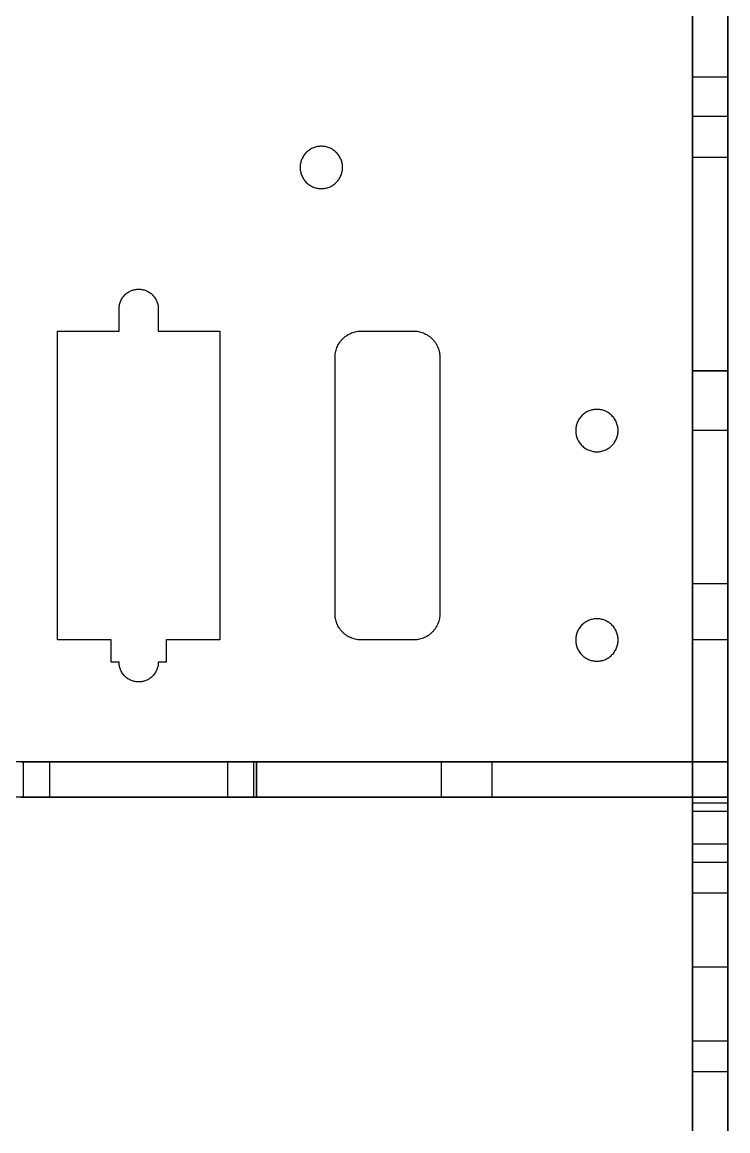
# Model space of a CAD drawing. Header units: millimetres. Extents: x -243 to 565, y -16 to 220.
# Drawn here: x -207.3 to -153.4, y 10 to 94.7 of the extents above; entities that cross this region are included whole.
import ezdxf

# ---------------------------------------------------------------- set-up
doc = ezdxf.new("R2010")
doc.units = ezdxf.units.MM
doc.header["$LTSCALE"] = 12.7
doc.header["$MEASUREMENT"] = 0
doc.layers.add('VISTAS', color=7, linetype='Continuous', true_color=0x000000)

msp = doc.modelspace()

# ---------------------------------------------------------------- linework, layer by layer
at = {"layer": 'VISTAS'}
for points in [[(-156.065, 162.499, -27.3), (-156.065, 92.499, -27.3), (-156.065, 22.499, -27.3)], [(-153.365, 162.499, -27.3), (-153.365, 92.499, -27.3), (-153.365, 22.499, -27.3)], [(-156.065, 84.356, 2.7), (-156.065, 92.499, 2.7), (-156.065, 100.642, 2.7)], [(-156.065, 84.356), (-156.065, 92.499), (-156.065, 100.642)], [(-156.065, 84.356, 2.7), (-156.065, 92.499, 2.7), (-156.065, 100.642, 2.7)], [(-153.365, 84.356, 2.7), (-153.365, 92.499, 2.7), (-153.365, 100.642, 2.7)], [(-153.365, 90.499, -9.75), (-154.715, 90.499, -9.75), (-156.065, 90.499, -9.75)], [(-153.365, 90.499, -14.85), (-154.715, 90.499, -14.85), (-156.065, 90.499, -14.85)], [(-156.065, 90.499, -9.75), (-156.065, 88.999, -9.75), (-156.065, 87.499, -9.75)], [(-156.065, 87.499, -14.85), (-156.065, 88.999, -14.85), (-156.065, 90.499, -14.85)], [(-153.365, 90.499, -9.75), (-153.365, 88.999, -9.75), (-153.365, 87.499, -9.75)], [(-153.365, 87.499, -14.85), (-153.365, 88.999, -14.85), (-153.365, 90.499, -14.85)], [(-153.365, 87.499, -9.75), (-154.715, 87.499, -9.75), (-156.065, 87.499, -9.75)], [(-153.365, 87.499, -14.85), (-154.715, 87.499, -14.85), (-156.065, 87.499, -14.85)], [(-153.365, 84.356), (-154.715, 84.356), (-156.065, 84.356)], [(-156.065, 68.071), (-156.065, 76.213), (-156.065, 84.356)], [(-153.365, 84.356, 2.7), (-154.715, 84.356, 2.7), (-156.065, 84.356, 2.7)], [(-156.065, 84.356), (-156.065, 84.356, 1.35), (-156.065, 84.356, 2.7)], [(-153.365, 84.356), (-154.715, 84.356), (-156.065, 84.356)], [(-156.065, 84.356), (-156.065, 84.356, 1.35), (-156.065, 84.356, 2.7)], [(-153.365, 84.356, 2.7), (-154.715, 84.356, 2.7), (-156.065, 84.356, 2.7)], [(-153.365, 68.071), (-153.365, 76.213), (-153.365, 84.356)], [(-153.365, 84.356), (-153.365, 84.356, 1.35), (-153.365, 84.356, 2.7)], [(-153.365, 68.071), (-153.365, 76.213), (-153.365, 84.356)], [(-153.365, 84.356), (-153.365, 84.356, 1.35), (-153.365, 84.356, 2.7)], [(-153.365, 68.071, 2.7), (-153.365, 76.213, 2.7), (-153.365, 84.356, 2.7)], [(-182.795, 83.599), (-182.795, 83.599, 1.35), (-182.795, 83.599, 2.7)], [(-199.865, 71.099), (-199.865, 71.949), (-199.865, 72.799)], [(-199.865, 72.799), (-199.865, 72.799, 1.35), (-199.865, 72.799, 2.7)], [(-199.865, 71.099, 2.7), (-199.865, 71.949, 2.7), (-199.865, 72.799, 2.7)], [(-196.865, 72.799), (-196.865, 72.799, 1.35), (-196.865, 72.799, 2.7)], [(-196.865, 72.799), (-196.865, 71.949), (-196.865, 71.099)], [(-196.865, 72.799, 2.7), (-196.865, 71.949, 2.7), (-196.865, 71.099, 2.7)], [(-204.565, 47.499), (-204.565, 59.299), (-204.565, 71.099)], [(-204.565, 71.099), (-204.565, 71.099, 1.35), (-204.565, 71.099, 2.7)], [(-204.565, 47.499, 2.7), (-204.565, 59.299, 2.7), (-204.565, 71.099, 2.7)], [(-204.565, 71.099), (-202.215, 71.099), (-199.865, 71.099)], [(-204.565, 71.099, 2.7), (-202.215, 71.099, 2.7), (-199.865, 71.099, 2.7)], [(-199.865, 71.099), (-199.865, 71.099, 1.35), (-199.865, 71.099, 2.7)], [(-196.865, 71.099), (-196.865, 71.099, 1.35), (-196.865, 71.099, 2.7)], [(-196.865, 71.099), (-194.515, 71.099), (-192.165, 71.099)], [(-196.865, 71.099, 2.7), (-194.515, 71.099, 2.7), (-192.165, 71.099, 2.7)], [(-192.165, 71.099), (-192.165, 71.099, 1.35), (-192.165, 71.099, 2.7)], [(-192.165, 71.099), (-192.165, 59.299), (-192.165, 47.499)], [(-192.165, 71.099, 2.7), (-192.165, 59.299, 2.7), (-192.165, 47.499, 2.7)], [(-181.365, 71.099), (-181.365, 71.099, 1.35), (-181.365, 71.099, 2.7)], [(-181.365, 71.099), (-179.365, 71.099), (-177.365, 71.099)], [(-181.365, 71.099, 2.7), (-179.365, 71.099, 2.7), (-177.365, 71.099, 2.7)], [(-177.365, 71.099), (-177.365, 71.099, 1.35), (-177.365, 71.099, 2.7)], [(-183.365, 69.099), (-183.365, 69.099, 1.35), (-183.365, 69.099, 2.7)], [(-183.365, 49.499), (-183.365, 59.299), (-183.365, 69.099)], [(-183.365, 49.499, 2.7), (-183.365, 59.299, 2.7), (-183.365, 69.099, 2.7)], [(-175.365, 69.099), (-175.365, 69.099, 1.35), (-175.365, 69.099, 2.7)], [(-175.365, 69.099), (-175.365, 59.299), (-175.365, 49.499)], [(-175.365, 69.099, 2.7), (-175.365, 59.299, 2.7), (-175.365, 49.499, 2.7)], [(-153.365, 68.071, 2.7), (-154.715, 68.071, 2.7), (-156.065, 68.071, 2.7)], [(-156.065, 51.785, 2.7), (-156.065, 59.928, 2.7), (-156.065, 68.071, 2.7)], [(-153.365, 68.071), (-154.715, 68.071), (-156.065, 68.071)], [(-156.065, 68.071, 2.7), (-156.065, 68.071, 1.35), (-156.065, 68.071)], [(-156.065, 51.785), (-156.065, 59.928), (-156.065, 68.071)], [(-156.065, 68.071), (-156.065, 68.071, 1.35), (-156.065, 68.071, 2.7)], [(-156.065, 51.785, 2.7), (-156.065, 59.928, 2.7), (-156.065, 68.071, 2.7)], [(-156.065, 68.071), (-154.715, 68.071), (-153.365, 68.071)], [(-156.065, 68.071, 2.7), (-154.715, 68.071, 2.7), (-153.365, 68.071, 2.7)], [(-153.365, 51.785, 2.7), (-153.365, 59.928, 2.7), (-153.365, 68.071, 2.7)], [(-153.365, 68.071, 2.7), (-153.365, 68.071, 1.35), (-153.365, 68.071)], [(-153.365, 68.071), (-153.365, 68.071, 1.35), (-153.365, 68.071, 2.7)], [(-161.745, 63.499), (-161.745, 63.499, 1.35), (-161.745, 63.499, 2.7)], [(-153.365, 63.499, -18.837), (-154.715, 63.499, -18.837), (-156.065, 63.499, -18.837)], [(-153.365, 63.499, -2.837), (-154.715, 63.499, -2.837), (-156.065, 63.499, -2.837)], [(-153.365, 51.785), (-154.715, 51.785), (-156.065, 51.785)], [(-156.065, 35.032), (-156.065, 43.409), (-156.065, 51.785)], [(-153.365, 51.785, 2.7), (-154.715, 51.785, 2.7), (-156.065, 51.785, 2.7)], [(-156.065, 51.785), (-156.065, 51.785, 1.35), (-156.065, 51.785, 2.7)], [(-153.365, 51.785), (-154.715, 51.785), (-156.065, 51.785)], [(-156.065, 51.785), (-156.065, 51.785, 1.35), (-156.065, 51.785, 2.7)], [(-153.365, 51.785, 2.7), (-154.715, 51.785, 2.7), (-156.065, 51.785, 2.7)], [(-153.365, 35.032), (-153.365, 43.409), (-153.365, 51.785)], [(-153.365, 51.785), (-153.365, 51.785, 1.35), (-153.365, 51.785, 2.7)], [(-153.365, 38.199), (-153.365, 44.992), (-153.365, 51.785)], [(-153.365, 51.785), (-153.365, 51.785, 1.35), (-153.365, 51.785, 2.7)], [(-153.365, 38.199, 2.7), (-153.365, 44.992, 2.7), (-153.365, 51.785, 2.7)], [(-183.365, 49.499), (-183.365, 49.499, 1.35), (-183.365, 49.499, 2.7)], [(-175.365, 49.499), (-175.365, 49.499, 1.35), (-175.365, 49.499, 2.7)], [(-200.465, 47.499), (-202.515, 47.499), (-204.565, 47.499)], [(-204.565, 47.499), (-204.565, 47.499, 1.35), (-204.565, 47.499, 2.7)], [(-200.465, 47.499, 2.7), (-202.515, 47.499, 2.7), (-204.565, 47.499, 2.7)], [(-200.465, 45.799), (-200.465, 46.649), (-200.465, 47.499)], [(-200.465, 47.499), (-200.465, 47.499, 1.35), (-200.465, 47.499, 2.7)], [(-200.465, 45.799, 2.7), (-200.465, 46.649, 2.7), (-200.465, 47.499, 2.7)], [(-192.165, 47.499), (-194.215, 47.499), (-196.265, 47.499)], [(-196.265, 47.499), (-196.265, 47.499, 1.35), (-196.265, 47.499, 2.7)], [(-192.165, 47.499, 2.7), (-194.215, 47.499, 2.7), (-196.265, 47.499, 2.7)], [(-196.265, 47.499), (-196.265, 46.649), (-196.265, 45.799)], [(-196.265, 47.499, 2.7), (-196.265, 46.649, 2.7), (-196.265, 45.799, 2.7)], [(-192.165, 47.499), (-192.165, 47.499, 1.35), (-192.165, 47.499, 2.7)], [(-177.365, 47.499), (-179.365, 47.499), (-181.365, 47.499)], [(-181.365, 47.499), (-181.365, 47.499, 1.35), (-181.365, 47.499, 2.7)], [(-177.365, 47.499, 2.7), (-179.365, 47.499, 2.7), (-181.365, 47.499, 2.7)], [(-177.365, 47.499), (-177.365, 47.499, 1.35), (-177.365, 47.499, 2.7)], [(-161.745, 47.499), (-161.745, 47.499, 1.35), (-161.745, 47.499, 2.7)], [(-153.365, 47.499, -18.837), (-154.715, 47.499, -18.837), (-156.065, 47.499, -18.837)], [(-153.365, 47.499, -2.837), (-154.715, 47.499, -2.837), (-156.065, 47.499, -2.837)], [(-199.865, 45.799), (-200.165, 45.799), (-200.465, 45.799)], [(-200.465, 45.799), (-200.465, 45.799, 1.35), (-200.465, 45.799, 2.7)], [(-199.865, 45.799, 2.7), (-200.165, 45.799, 2.7), (-200.465, 45.799, 2.7)], [(-199.865, 45.799), (-199.865, 45.799, 1.35), (-199.865, 45.799, 2.7)], [(-196.265, 45.799), (-196.565, 45.799), (-196.865, 45.799)], [(-196.865, 45.799), (-196.865, 45.799, 1.35), (-196.865, 45.799, 2.7)], [(-196.265, 45.799, 2.7), (-196.565, 45.799, 2.7), (-196.865, 45.799, 2.7)], [(-196.265, 45.799), (-196.265, 45.799, 1.35), (-196.265, 45.799, 2.7)], [(-156.065, 38.199, -27.3), (-198.365, 38.199, -27.3), (-240.665, 38.199, -27.3)], [(-207.365, 38.199, 2.7), (-198.365, 38.199, 2.7), (-189.365, 38.199, 2.7)], [(-207.365, 38.199), (-198.365, 38.199), (-189.365, 38.199)], [(-207.365, 38.199, 2.7), (-198.365, 38.199, 2.7), (-189.365, 38.199, 2.7)], [(-207.165, 35.499, -5.8), (-207.165, 36.849, -5.8), (-207.165, 38.199, -5.8)], [(-207.165, 35.499, -19.8), (-207.165, 36.849, -19.8), (-207.165, 38.199, -19.8)], [(-207.165, 38.199, -5.8), (-207.165, 38.199, -12.8), (-207.165, 38.199, -19.8)], [(-205.165, 35.499, -3.8), (-205.165, 36.849, -3.8), (-205.165, 38.199, -3.8)], [(-205.165, 35.499, -21.8), (-205.165, 36.849, -21.8), (-205.165, 38.199, -21.8)], [(-205.165, 38.199, -21.8), (-198.365, 38.199, -21.8), (-191.565, 38.199, -21.8)], [(-191.565, 38.199, -3.8), (-198.365, 38.199, -3.8), (-205.165, 38.199, -3.8)], [(-191.565, 35.499, -21.8), (-191.565, 36.849, -21.8), (-191.565, 38.199, -21.8)], [(-191.565, 35.499, -3.8), (-191.565, 36.849, -3.8), (-191.565, 38.199, -3.8)], [(-189.565, 35.499, -19.8), (-189.565, 36.849, -19.8), (-189.565, 38.199, -19.8)], [(-189.565, 35.499, -5.8), (-189.565, 36.849, -5.8), (-189.565, 38.199, -5.8)], [(-189.565, 38.199, -19.8), (-189.565, 38.199, -12.8), (-189.565, 38.199, -5.8)], [(-189.365, 35.499, 2.7), (-189.365, 36.849, 2.7), (-189.365, 38.199, 2.7)], [(-189.365, 35.499), (-189.365, 36.849), (-189.365, 38.199)], [(-189.365, 38.199, 2.7), (-189.365, 38.199, 1.35), (-189.365, 38.199)], [(-189.365, 38.199), (-180.365, 38.199), (-171.365, 38.199)], [(-189.365, 38.199), (-189.365, 38.199, 1.35), (-189.365, 38.199, 2.7)], [(-189.365, 38.199), (-189.365, 36.849), (-189.365, 35.499)], [(-189.365, 38.199, 2.7), (-189.365, 36.849, 2.7), (-189.365, 35.499, 2.7)], [(-175.245, 35.499, -5.3), (-175.245, 36.849, -5.3), (-175.245, 38.199, -5.3)], [(-171.365, 35.499), (-171.365, 36.849), (-171.365, 38.199)], [(-171.365, 35.499, 2.7), (-171.365, 36.849, 2.7), (-171.365, 38.199, 2.7)], [(-171.365, 38.199), (-171.365, 38.199, 1.35), (-171.365, 38.199, 2.7)], [(-171.365, 38.199, 2.7), (-163.715, 38.199, 2.7), (-156.065, 38.199, 2.7)], [(-171.365, 35.499), (-171.365, 36.849), (-171.365, 38.199)], [(-171.365, 38.199), (-171.365, 38.199, 1.35), (-171.365, 38.199, 2.7)], [(-171.365, 35.499, 2.7), (-171.365, 36.849, 2.7), (-171.365, 38.199, 2.7)], [(-171.365, 38.199), (-162.365, 38.199), (-153.365, 38.199)], [(-171.365, 38.199, 2.7), (-162.365, 38.199, 2.7), (-153.365, 38.199, 2.7)], [(-156.065, 35.499, 2.7), (-156.065, 36.849, 2.7), (-156.065, 38.199, 2.7)], [(-156.065, 35.499, -8.65), (-156.065, 36.849, -8.65), (-156.065, 38.199, -8.65)], [(-156.065, 38.199, 2.7), (-156.065, 38.199, -2.975), (-156.065, 38.199, -8.65)], [(-156.065, 38.199, -8.65), (-154.715, 38.199, -8.65), (-153.365, 38.199, -8.65)], [(-156.065, 35.499, -18.65), (-156.065, 36.849, -18.65), (-156.065, 38.199, -18.65)], [(-153.365, 38.199, -18.65), (-154.715, 38.199, -18.65), (-156.065, 38.199, -18.65)], [(-156.065, 35.499, -27.3), (-156.065, 36.849, -27.3), (-156.065, 38.199, -27.3)], [(-156.065, 38.199, -18.65), (-156.065, 38.199, -22.975), (-156.065, 38.199, -27.3)], [(-156.065, 38.199, -8.65), (-156.065, 36.849, -8.65), (-156.065, 35.499, -8.65)], [(-153.365, 38.199, -8.65), (-154.715, 38.199, -8.65), (-156.065, 38.199, -8.65)], [(-153.365, 38.199, -18.65), (-154.715, 38.199, -18.65), (-156.065, 38.199, -18.65)], [(-156.065, 35.499, -18.65), (-156.065, 36.849, -18.65), (-156.065, 38.199, -18.65)], [(-156.065, 38.199, -18.65), (-156.065, 38.199, -13.65), (-156.065, 38.199, -8.65)], [(-153.365, 35.499, -8.65), (-153.365, 36.849, -8.65), (-153.365, 38.199, -8.65)], [(-153.365, 35.499, -18.65), (-153.365, 36.849, -18.65), (-153.365, 38.199, -18.65)], [(-153.365, 38.199, -8.65), (-153.365, 38.199, -13.65), (-153.365, 38.199, -18.65)], [(-153.365, 38.199, -8.65), (-153.365, 36.849, -8.65), (-153.365, 35.499, -8.65)], [(-153.365, 35.499, -18.65), (-153.365, 36.849, -18.65), (-153.365, 38.199, -18.65)], [(-153.365, 38.199, -18.65), (-153.365, 38.199, -13.65), (-153.365, 38.199, -8.65)], [(-153.365, 38.199), (-153.365, 38.199, 1.35), (-153.365, 38.199, 2.7)], [(-156.065, 35.499, -27.3), (-198.365, 35.499, -27.3), (-240.665, 35.499, -27.3)], [(-207.365, 35.499, 2.7), (-198.365, 35.499, 2.7), (-189.365, 35.499, 2.7)], [(-207.165, 35.499, -5.8), (-207.165, 35.499, -12.8), (-207.165, 35.499, -19.8)], [(-205.165, 35.499, -21.8), (-198.365, 35.499, -21.8), (-191.565, 35.499, -21.8)], [(-191.565, 35.499, -3.8), (-198.365, 35.499, -3.8), (-205.165, 35.499, -3.8)], [(-189.565, 35.499, -19.8), (-189.565, 35.499, -12.8), (-189.565, 35.499, -5.8)], [(-189.365, 35.499, 2.7), (-189.365, 35.499, 1.35), (-189.365, 35.499)], [(-189.365, 35.499), (-180.365, 35.499), (-171.365, 35.499)], [(-189.365, 35.499), (-189.365, 35.499, 1.35), (-189.365, 35.499, 2.7)], [(-189.365, 35.499), (-180.365, 35.499), (-171.365, 35.499)], [(-189.365, 35.499, 2.7), (-180.365, 35.499, 2.7), (-171.365, 35.499, 2.7)], [(-171.365, 35.499), (-171.365, 35.499, 1.35), (-171.365, 35.499, 2.7)], [(-171.365, 35.499, 2.7), (-163.715, 35.499, 2.7), (-156.065, 35.499, 2.7)], [(-171.365, 35.499), (-171.365, 35.499, 1.35), (-171.365, 35.499, 2.7)], [(-156.065, 35.499, 2.7), (-156.065, 35.499, -2.975), (-156.065, 35.499, -8.65)], [(-156.065, 35.499, -8.65), (-154.715, 35.499, -8.65), (-153.365, 35.499, -8.65)], [(-153.365, 35.499, -18.65), (-154.715, 35.499, -18.65), (-156.065, 35.499, -18.65)], [(-156.065, 35.499, -18.65), (-156.065, 35.499, -22.975), (-156.065, 35.499, -27.3)], [(-153.365, 35.499, -8.65), (-154.715, 35.499, -8.65), (-156.065, 35.499, -8.65)], [(-153.365, 35.499, -18.65), (-154.715, 35.499, -18.65), (-156.065, 35.499, -18.65)], [(-156.065, 35.499, -8.65), (-156.065, 35.499, -13.65), (-156.065, 35.499, -18.65)], [(-153.365, 35.032), (-154.715, 35.032), (-156.065, 35.032)], [(-156.065, 34.39, -0.964), (-156.065, 34.711, -0.482), (-156.065, 35.032)], [(-153.365, 35.499, -8.65), (-153.365, 35.499, -13.65), (-153.365, 35.499, -18.65)], [(-153.365, 35.499, -8.65), (-153.365, 35.499, -13.65), (-153.365, 35.499, -18.65)], [(-153.365, 34.39, -0.964), (-153.365, 34.711, -0.482), (-153.365, 35.032)], [(-153.365, 34.39, -0.964), (-154.715, 34.39, -0.964), (-156.065, 34.39, -0.964)], [(-153.365, 31.894, -2.3), (-154.715, 31.894, -2.3), (-156.065, 31.894, -2.3)], [(-156.065, 22.499, -2.3), (-156.065, 27.196, -2.3), (-156.065, 31.894, -2.3)], [(-153.365, 22.499, -2.3), (-153.365, 27.196, -2.3), (-153.365, 31.894, -2.3)], [(-153.365, 30.499, -13.18), (-154.715, 30.499, -13.18), (-156.065, 30.499, -13.18)], [(-153.365, 28.156, -18.837), (-154.715, 28.156, -18.837), (-156.065, 28.156, -18.837)], [(-153.365, 28.156, -7.523), (-154.715, 28.156, -7.523), (-156.065, 28.156, -7.523)], [(-153.365, 22.499, -27.3), (-154.715, 22.499, -27.3), (-156.065, 22.499, -27.3)], [(-153.365, 22.499, -2.3), (-154.715, 22.499, -2.3), (-156.065, 22.499, -2.3)], [(-153.365, 22.499, -21.18), (-154.715, 22.499, -21.18), (-156.065, 22.499, -21.18)], [(-153.365, 22.499, -10.8), (-154.715, 22.499, -10.8), (-156.065, 22.499, -10.8)], [(-153.365, 22.499, -5.18), (-154.715, 22.499, -5.18), (-156.065, 22.499, -5.18)], [(-153.365, 16.842, -18.837), (-154.715, 16.842, -18.837), (-156.065, 16.842, -18.837)], [(-153.365, 16.842, -7.523), (-154.715, 16.842, -7.523), (-156.065, 16.842, -7.523)], [(-153.365, 14.499, -13.18), (-154.715, 14.499, -13.18), (-156.065, 14.499, -13.18)]]:
    msp.add_open_spline(points, degree=2, dxfattribs=at)
for points, weights, knots in [([(-156.065, 90.499, -14.85), (-156.065, 93.049, -14.85), (-156.065, 93.049, -12.3), (-156.065, 93.049, -9.75), (-156.065, 90.499, -9.75)], [1, 0.707106781187, 1, 0.707106781187, 1], [983.199556, 983.199556, 983.199556, 987.205086, 987.205086, 991.210617, 991.210617, 991.210617]), ([(-153.365, 90.499, -14.85), (-153.365, 93.049, -14.85), (-153.365, 93.049, -12.3), (-153.365, 93.049, -9.75), (-153.365, 90.499, -9.75)], [1, 0.707106781187, 1, 0.707106781187, 1], [983.199556, 983.199556, 983.199556, 987.205086, 987.205086, 991.210617, 991.210617, 991.210617]), ([(-156.065, 87.499, -9.75), (-156.065, 84.949, -9.75), (-156.065, 84.949, -12.3), (-156.065, 84.949, -14.85), (-156.065, 87.499, -14.85)], [1, 0.707106781187, 1, 0.707106781187, 1], [994.210617, 994.210617, 994.210617, 998.216148, 998.216148, 1002.221678, 1002.221678, 1002.221678]), ([(-153.365, 87.499, -9.75), (-153.365, 84.949, -9.75), (-153.365, 84.949, -12.3), (-153.365, 84.949, -14.85), (-153.365, 87.499, -14.85)], [1, 0.707106781187, 1, 0.707106781187, 1], [994.210617, 994.210617, 994.210617, 998.216148, 998.216148, 1002.221678, 1002.221678, 1002.221678]), ([(-182.795, 83.599), (-182.795, 81.979), (-184.415, 81.979), (-186.035, 81.979), (-186.035, 83.599), (-186.035, 85.219), (-184.415, 85.219), (-182.795, 85.219), (-182.795, 83.599)], [1, 0.707106781187, 1, 0.707106781187, 1, 0.707106781187, 1, 0.707106781187, 1], [333.87876, 333.87876, 333.87876, 336.42345, 336.42345, 338.96814, 338.96814, 341.51283, 341.51283, 344.05752, 344.05752, 344.05752]), ([(-182.795, 83.599, 2.7), (-182.795, 81.979, 2.7), (-184.415, 81.979, 2.7), (-186.035, 81.979, 2.7), (-186.035, 83.599, 2.7), (-186.035, 85.219, 2.7), (-184.415, 85.219, 2.7), (-182.795, 85.219, 2.7), (-182.795, 83.599, 2.7)], [1, 0.707106781187, 1, 0.707106781187, 1, 0.707106781187, 1, 0.707106781187, 1], [333.87876, 333.87876, 333.87876, 336.42345, 336.42345, 338.96814, 338.96814, 341.51283, 341.51283, 344.05752, 344.05752, 344.05752]), ([(-199.865, 72.799), (-199.865, 74.299), (-198.365, 74.299), (-196.865, 74.299), (-196.865, 72.799)], [1, 0.707106781187, 1, 0.707106781187, 1], [551.653973, 551.653973, 551.653973, 554.010167, 554.010167, 556.366362, 556.366362, 556.366362]), ([(-199.865, 72.799, 2.7), (-199.865, 74.299, 2.7), (-198.365, 74.299, 2.7), (-196.865, 74.299, 2.7), (-196.865, 72.799, 2.7)], [1, 0.707106781187, 1, 0.707106781187, 1], [551.653973, 551.653973, 551.653973, 554.010167, 554.010167, 556.366362, 556.366362, 556.366362]), ([(-161.745, 63.499), (-161.745, 61.879), (-163.365, 61.879), (-164.985, 61.879), (-164.985, 63.499), (-164.985, 65.119), (-163.365, 65.119), (-161.745, 65.119), (-161.745, 63.499)], [1, 0.707106781187, 1, 0.707106781187, 1, 0.707106781187, 1, 0.707106781187, 1], [384.772561, 384.772561, 384.772561, 387.317251, 387.317251, 389.861941, 389.861941, 392.406631, 392.406631, 394.951321, 394.951321, 394.951321]), ([(-161.745, 63.499, 2.7), (-161.745, 61.879, 2.7), (-163.365, 61.879, 2.7), (-164.985, 61.879, 2.7), (-164.985, 63.499, 2.7), (-164.985, 65.119, 2.7), (-163.365, 65.119, 2.7), (-161.745, 65.119, 2.7), (-161.745, 63.499, 2.7)], [1, 0.707106781187, 1, 0.707106781187, 1, 0.707106781187, 1, 0.707106781187, 1], [384.772561, 384.772561, 384.772561, 387.317251, 387.317251, 389.861941, 389.861941, 392.406631, 392.406631, 394.951321, 394.951321, 394.951321]), ([(-156.065, 63.499, -18.837), (-156.065, 61.879, -18.837), (-156.065, 61.879, -20.457), (-156.065, 61.879, -22.077), (-156.065, 63.499, -22.077), (-156.065, 65.119, -22.077), (-156.065, 65.119, -20.457), (-156.065, 65.119, -18.837), (-156.065, 63.499, -18.837)], [1, 0.707106781187, 1, 0.707106781187, 1, 0.707106781187, 1, 0.707106781187, 1], [758.857978, 758.857978, 758.857978, 761.402668, 761.402668, 763.947358, 763.947358, 766.492048, 766.492048, 769.036738, 769.036738, 769.036738]), ([(-156.065, 63.499, -2.837), (-156.065, 61.879, -2.837), (-156.065, 61.879, -4.457), (-156.065, 61.879, -6.077), (-156.065, 63.499, -6.077), (-156.065, 65.119, -6.077), (-156.065, 65.119, -4.457), (-156.065, 65.119, -2.837), (-156.065, 63.499, -2.837)], [1, 0.707106781187, 1, 0.707106781187, 1, 0.707106781187, 1, 0.707106781187, 1], [779.215498, 779.215498, 779.215498, 781.760188, 781.760188, 784.304878, 784.304878, 786.849568, 786.849568, 789.394258, 789.394258, 789.394258]), ([(-153.365, 63.499, -18.837), (-153.365, 61.879, -18.837), (-153.365, 61.879, -20.457), (-153.365, 61.879, -22.077), (-153.365, 63.499, -22.077), (-153.365, 65.119, -22.077), (-153.365, 65.119, -20.457), (-153.365, 65.119, -18.837), (-153.365, 63.499, -18.837)], [1, 0.707106781187, 1, 0.707106781187, 1, 0.707106781187, 1, 0.707106781187, 1], [758.857978, 758.857978, 758.857978, 761.402668, 761.402668, 763.947358, 763.947358, 766.492048, 766.492048, 769.036738, 769.036738, 769.036738]), ([(-153.365, 63.499, -2.837), (-153.365, 61.879, -2.837), (-153.365, 61.879, -4.457), (-153.365, 61.879, -6.077), (-153.365, 63.499, -6.077), (-153.365, 65.119, -6.077), (-153.365, 65.119, -4.457), (-153.365, 65.119, -2.837), (-153.365, 63.499, -2.837)], [1, 0.707106781187, 1, 0.707106781187, 1, 0.707106781187, 1, 0.707106781187, 1], [779.215498, 779.215498, 779.215498, 781.760188, 781.760188, 784.304878, 784.304878, 786.849568, 786.849568, 789.394258, 789.394258, 789.394258]), ([(-161.745, 47.499), (-161.745, 45.879), (-163.365, 45.879), (-164.985, 45.879), (-164.985, 47.499), (-164.985, 49.119), (-163.365, 49.119), (-161.745, 49.119), (-161.745, 47.499)], [1, 0.707106781187, 1, 0.707106781187, 1, 0.707106781187, 1, 0.707106781187, 1], [354.236281, 354.236281, 354.236281, 356.780971, 356.780971, 359.325661, 359.325661, 361.870351, 361.870351, 364.415041, 364.415041, 364.415041]), ([(-161.745, 47.499, 2.7), (-161.745, 45.879, 2.7), (-163.365, 45.879, 2.7), (-164.985, 45.879, 2.7), (-164.985, 47.499, 2.7), (-164.985, 49.119, 2.7), (-163.365, 49.119, 2.7), (-161.745, 49.119, 2.7), (-161.745, 47.499, 2.7)], [1, 0.707106781187, 1, 0.707106781187, 1, 0.707106781187, 1, 0.707106781187, 1], [354.236281, 354.236281, 354.236281, 356.780971, 356.780971, 359.325661, 359.325661, 361.870351, 361.870351, 364.415041, 364.415041, 364.415041]), ([(-156.065, 47.499, -18.837), (-156.065, 45.879, -18.837), (-156.065, 45.879, -20.457), (-156.065, 45.879, -22.077), (-156.065, 47.499, -22.077), (-156.065, 49.119, -22.077), (-156.065, 49.119, -20.457), (-156.065, 49.119, -18.837), (-156.065, 47.499, -18.837)], [1, 0.707106781187, 1, 0.707106781187, 1, 0.707106781187, 1, 0.707106781187, 1], [738.500457, 738.500457, 738.500457, 741.045147, 741.045147, 743.589837, 743.589837, 746.134527, 746.134527, 748.679217, 748.679217, 748.679217]), ([(-156.065, 47.499, -2.837), (-156.065, 45.879, -2.837), (-156.065, 45.879, -4.457), (-156.065, 45.879, -6.077), (-156.065, 47.499, -6.077), (-156.065, 49.119, -6.077), (-156.065, 49.119, -4.457), (-156.065, 49.119, -2.837), (-156.065, 47.499, -2.837)], [1, 0.707106781187, 1, 0.707106781187, 1, 0.707106781187, 1, 0.707106781187, 1], [922.220796, 922.220796, 922.220796, 924.765486, 924.765486, 927.310176, 927.310176, 929.854866, 929.854866, 932.399556, 932.399556, 932.399556]), ([(-153.365, 47.499, -18.837), (-153.365, 45.879, -18.837), (-153.365, 45.879, -20.457), (-153.365, 45.879, -22.077), (-153.365, 47.499, -22.077), (-153.365, 49.119, -22.077), (-153.365, 49.119, -20.457), (-153.365, 49.119, -18.837), (-153.365, 47.499, -18.837)], [1, 0.707106781187, 1, 0.707106781187, 1, 0.707106781187, 1, 0.707106781187, 1], [738.500457, 738.500457, 738.500457, 741.045147, 741.045147, 743.589837, 743.589837, 746.134527, 746.134527, 748.679217, 748.679217, 748.679217]), ([(-153.365, 47.499, -2.837), (-153.365, 45.879, -2.837), (-153.365, 45.879, -4.457), (-153.365, 45.879, -6.077), (-153.365, 47.499, -6.077), (-153.365, 49.119, -6.077), (-153.365, 49.119, -4.457), (-153.365, 49.119, -2.837), (-153.365, 47.499, -2.837)], [1, 0.707106781187, 1, 0.707106781187, 1, 0.707106781187, 1, 0.707106781187, 1], [922.220796, 922.220796, 922.220796, 924.765486, 924.765486, 927.310176, 927.310176, 929.854866, 929.854866, 932.399556, 932.399556, 932.399556]), ([(-196.865, 45.799), (-196.865, 44.299), (-198.365, 44.299), (-199.865, 44.299), (-199.865, 45.799)], [1, 0.707106781187, 1, 0.707106781187, 1], [592.766362, 592.766362, 592.766362, 595.122556, 595.122556, 597.478751, 597.478751, 597.478751]), ([(-196.865, 45.799, 2.7), (-196.865, 44.299, 2.7), (-198.365, 44.299, 2.7), (-199.865, 44.299, 2.7), (-199.865, 45.799, 2.7)], [1, 0.707106781187, 1, 0.707106781187, 1], [592.766362, 592.766362, 592.766362, 595.122556, 595.122556, 597.478751, 597.478751, 597.478751]), ([(-175.245, 38.199, -5.3), (-175.245, 38.199, -3.68), (-176.865, 38.199, -3.68), (-178.485, 38.199, -3.68), (-178.485, 38.199, -5.3), (-178.485, 38.199, -6.92), (-176.865, 38.199, -6.92), (-175.245, 38.199, -6.92), (-175.245, 38.199, -5.3)], [1, 0.707106781187, 1, 0.707106781187, 1, 0.707106781187, 1, 0.707106781187, 1], [10.17876, 10.17876, 10.17876, 12.72345, 12.72345, 15.26814, 15.26814, 17.81283, 17.81283, 20.35752, 20.35752, 20.35752]), ([(-175.245, 35.499, -5.3), (-175.245, 35.499, -3.68), (-176.865, 35.499, -3.68), (-178.485, 35.499, -3.68), (-178.485, 35.499, -5.3), (-178.485, 35.499, -6.92), (-176.865, 35.499, -6.92), (-175.245, 35.499, -6.92), (-175.245, 35.499, -5.3)], [1, 0.707106781187, 1, 0.707106781187, 1, 0.707106781187, 1, 0.707106781187, 1], [10.17876, 10.17876, 10.17876, 12.72345, 12.72345, 15.26814, 15.26814, 17.81283, 17.81283, 20.35752, 20.35752, 20.35752]), ([(-156.065, 30.499, -13.18), (-156.065, 28.879, -13.18), (-156.065, 28.879, -14.8), (-156.065, 28.879, -16.42), (-156.065, 30.499, -16.42), (-156.065, 32.119, -16.42), (-156.065, 32.119, -14.8), (-156.065, 32.119, -13.18), (-156.065, 30.499, -13.18)], [1, 0.707106781187, 1, 0.707106781187, 1, 0.707106781187, 1, 0.707106781187, 1], [607.558875, 607.558875, 607.558875, 610.103566, 610.103566, 612.648256, 612.648256, 615.192946, 615.192946, 617.737636, 617.737636, 617.737636]), ([(-153.365, 30.499, -13.18), (-153.365, 28.879, -13.18), (-153.365, 28.879, -14.8), (-153.365, 28.879, -16.42), (-153.365, 30.499, -16.42), (-153.365, 32.119, -16.42), (-153.365, 32.119, -14.8), (-153.365, 32.119, -13.18), (-153.365, 30.499, -13.18)], [1, 0.707106781187, 1, 0.707106781187, 1, 0.707106781187, 1, 0.707106781187, 1], [607.558875, 607.558875, 607.558875, 610.103566, 610.103566, 612.648256, 612.648256, 615.192946, 615.192946, 617.737636, 617.737636, 617.737636]), ([(-156.065, 28.156, -18.837), (-156.065, 26.536, -18.837), (-156.065, 26.536, -20.457), (-156.065, 26.536, -22.077), (-156.065, 28.156, -22.077), (-156.065, 29.776, -22.077), (-156.065, 29.776, -20.457), (-156.065, 29.776, -18.837), (-156.065, 28.156, -18.837)], [1, 0.707106781187, 1, 0.707106781187, 1, 0.707106781187, 1, 0.707106781187, 1], [693.010196, 693.010196, 693.010196, 695.554886, 695.554886, 698.099576, 698.099576, 700.644266, 700.644266, 703.188956, 703.188956, 703.188956]), ([(-156.065, 28.156, -7.523), (-156.065, 26.536, -7.523), (-156.065, 26.536, -9.143), (-156.065, 26.536, -10.763), (-156.065, 28.156, -10.763), (-156.065, 29.776, -10.763), (-156.065, 29.776, -9.143), (-156.065, 29.776, -7.523), (-156.065, 28.156, -7.523)], [1, 0.707106781187, 1, 0.707106781187, 1, 0.707106781187, 1, 0.707106781187, 1], [879.557967, 879.557967, 879.557967, 882.102657, 882.102657, 884.647347, 884.647347, 887.192038, 887.192038, 889.736728, 889.736728, 889.736728]), ([(-153.365, 28.156, -18.837), (-153.365, 26.536, -18.837), (-153.365, 26.536, -20.457), (-153.365, 26.536, -22.077), (-153.365, 28.156, -22.077), (-153.365, 29.776, -22.077), (-153.365, 29.776, -20.457), (-153.365, 29.776, -18.837), (-153.365, 28.156, -18.837)], [1, 0.707106781187, 1, 0.707106781187, 1, 0.707106781187, 1, 0.707106781187, 1], [693.010196, 693.010196, 693.010196, 695.554886, 695.554886, 698.099576, 698.099576, 700.644266, 700.644266, 703.188956, 703.188956, 703.188956]), ([(-153.365, 28.156, -7.523), (-153.365, 26.536, -7.523), (-153.365, 26.536, -9.143), (-153.365, 26.536, -10.763), (-153.365, 28.156, -10.763), (-153.365, 29.776, -10.763), (-153.365, 29.776, -9.143), (-153.365, 29.776, -7.523), (-153.365, 28.156, -7.523)], [1, 0.707106781187, 1, 0.707106781187, 1, 0.707106781187, 1, 0.707106781187, 1], [879.557967, 879.557967, 879.557967, 882.102657, 882.102657, 884.647347, 884.647347, 887.192038, 887.192038, 889.736728, 889.736728, 889.736728]), ([(-156.065, 22.499, -10.8), (-156.065, 18.499, -10.8), (-156.065, 18.499, -14.8), (-156.065, 18.499, -18.8), (-156.065, 22.499, -18.8), (-156.065, 26.499, -18.8), (-156.065, 26.499, -14.8), (-156.065, 26.499, -10.8), (-156.065, 22.499, -10.8)], [1, 0.707106781187, 1, 0.707106781187, 1, 0.707106781187, 1, 0.707106781187, 1], [713.367716, 713.367716, 713.367716, 719.650901, 719.650901, 725.934087, 725.934087, 732.217272, 732.217272, 738.500457, 738.500457, 738.500457]), ([(-153.365, 22.499, -10.8), (-153.365, 18.499, -10.8), (-153.365, 18.499, -14.8), (-153.365, 18.499, -18.8), (-153.365, 22.499, -18.8), (-153.365, 26.499, -18.8), (-153.365, 26.499, -14.8), (-153.365, 26.499, -10.8), (-153.365, 22.499, -10.8)], [1, 0.707106781187, 1, 0.707106781187, 1, 0.707106781187, 1, 0.707106781187, 1], [713.367716, 713.367716, 713.367716, 719.650901, 719.650901, 725.934087, 725.934087, 732.217272, 732.217272, 738.500457, 738.500457, 738.500457]), ([(-156.065, 22.499, -21.18), (-156.065, 20.879, -21.18), (-156.065, 20.879, -22.8), (-156.065, 20.879, -24.42), (-156.065, 22.499, -24.42), (-156.065, 24.119, -24.42), (-156.065, 24.119, -22.8), (-156.065, 24.119, -21.18), (-156.065, 22.499, -21.18)], [1, 0.707106781187, 1, 0.707106781187, 1, 0.707106781187, 1, 0.707106781187, 1], [682.831435, 682.831435, 682.831435, 685.376125, 685.376125, 687.920816, 687.920816, 690.465506, 690.465506, 693.010196, 693.010196, 693.010196]), ([(-156.065, 22.499, -5.18), (-156.065, 20.879, -5.18), (-156.065, 20.879, -6.8), (-156.065, 20.879, -8.42), (-156.065, 22.499, -8.42), (-156.065, 24.119, -8.42), (-156.065, 24.119, -6.8), (-156.065, 24.119, -5.18), (-156.065, 22.499, -5.18)], [1, 0.707106781187, 1, 0.707106781187, 1, 0.707106781187, 1, 0.707106781187, 1], [889.736728, 889.736728, 889.736728, 892.281418, 892.281418, 894.826108, 894.826108, 897.370798, 897.370798, 899.915488, 899.915488, 899.915488]), ([(-153.365, 22.499, -21.18), (-153.365, 20.879, -21.18), (-153.365, 20.879, -22.8), (-153.365, 20.879, -24.42), (-153.365, 22.499, -24.42), (-153.365, 24.119, -24.42), (-153.365, 24.119, -22.8), (-153.365, 24.119, -21.18), (-153.365, 22.499, -21.18)], [1, 0.707106781187, 1, 0.707106781187, 1, 0.707106781187, 1, 0.707106781187, 1], [682.831435, 682.831435, 682.831435, 685.376125, 685.376125, 687.920816, 687.920816, 690.465506, 690.465506, 693.010196, 693.010196, 693.010196]), ([(-153.365, 22.499, -5.18), (-153.365, 20.879, -5.18), (-153.365, 20.879, -6.8), (-153.365, 20.879, -8.42), (-153.365, 22.499, -8.42), (-153.365, 24.119, -8.42), (-153.365, 24.119, -6.8), (-153.365, 24.119, -5.18), (-153.365, 22.499, -5.18)], [1, 0.707106781187, 1, 0.707106781187, 1, 0.707106781187, 1, 0.707106781187, 1], [889.736728, 889.736728, 889.736728, 892.281418, 892.281418, 894.826108, 894.826108, 897.370798, 897.370798, 899.915488, 899.915488, 899.915488]), ([(-156.065, 22.499, -27.3), (-156.065, 9.999, -27.3), (-156.065, 9.999, -14.8), (-156.065, 9.999, -2.3), (-156.065, 22.499, -2.3)], [1, 0.707106781187, 1, 0.707106781187, 1], [555.946129, 555.946129, 555.946129, 575.581083, 575.581083, 595.216037, 595.216037, 595.216037]), ([(-153.365, 22.499, -27.3), (-153.365, 9.999, -27.3), (-153.365, 9.999, -14.8), (-153.365, 9.999, -2.3), (-153.365, 22.499, -2.3)], [1, 0.707106781187, 1, 0.707106781187, 1], [555.946129, 555.946129, 555.946129, 575.581083, 575.581083, 595.216037, 595.216037, 595.216037]), ([(-156.065, 16.842, -18.837), (-156.065, 15.222, -18.837), (-156.065, 15.222, -20.457), (-156.065, 15.222, -22.077), (-156.065, 16.842, -22.077), (-156.065, 18.462, -22.077), (-156.065, 18.462, -20.457), (-156.065, 18.462, -18.837), (-156.065, 16.842, -18.837)], [1, 0.707106781187, 1, 0.707106781187, 1, 0.707106781187, 1, 0.707106781187, 1], [627.916396, 627.916396, 627.916396, 630.461086, 630.461086, 633.005776, 633.005776, 635.550466, 635.550466, 638.095156, 638.095156, 638.095156]), ([(-156.065, 16.842, -7.523), (-156.065, 15.222, -7.523), (-156.065, 15.222, -9.143), (-156.065, 15.222, -10.763), (-156.065, 16.842, -10.763), (-156.065, 18.462, -10.763), (-156.065, 18.462, -9.143), (-156.065, 18.462, -7.523), (-156.065, 16.842, -7.523)], [1, 0.707106781187, 1, 0.707106781187, 1, 0.707106781187, 1, 0.707106781187, 1], [869.379207, 869.379207, 869.379207, 871.923897, 871.923897, 874.468587, 874.468587, 877.013277, 877.013277, 879.557967, 879.557967, 879.557967]), ([(-153.365, 16.842, -18.837), (-153.365, 15.222, -18.837), (-153.365, 15.222, -20.457), (-153.365, 15.222, -22.077), (-153.365, 16.842, -22.077), (-153.365, 18.462, -22.077), (-153.365, 18.462, -20.457), (-153.365, 18.462, -18.837), (-153.365, 16.842, -18.837)], [1, 0.707106781187, 1, 0.707106781187, 1, 0.707106781187, 1, 0.707106781187, 1], [627.916396, 627.916396, 627.916396, 630.461086, 630.461086, 633.005776, 633.005776, 635.550466, 635.550466, 638.095156, 638.095156, 638.095156]), ([(-153.365, 16.842, -7.523), (-153.365, 15.222, -7.523), (-153.365, 15.222, -9.143), (-153.365, 15.222, -10.763), (-153.365, 16.842, -10.763), (-153.365, 18.462, -10.763), (-153.365, 18.462, -9.143), (-153.365, 18.462, -7.523), (-153.365, 16.842, -7.523)], [1, 0.707106781187, 1, 0.707106781187, 1, 0.707106781187, 1, 0.707106781187, 1], [869.379207, 869.379207, 869.379207, 871.923897, 871.923897, 874.468587, 874.468587, 877.013277, 877.013277, 879.557967, 879.557967, 879.557967]), ([(-156.065, 14.499, -13.18), (-156.065, 12.879, -13.18), (-156.065, 12.879, -14.8), (-156.065, 12.879, -16.42), (-156.065, 14.499, -16.42), (-156.065, 16.119, -16.42), (-156.065, 16.119, -14.8), (-156.065, 16.119, -13.18), (-156.065, 14.499, -13.18)], [1, 0.707106781187, 1, 0.707106781187, 1, 0.707106781187, 1, 0.707106781187, 1], [663.227897, 663.227897, 663.227897, 665.772587, 665.772587, 668.317277, 668.317277, 670.861967, 670.861967, 673.406657, 673.406657, 673.406657]), ([(-153.365, 14.499, -13.18), (-153.365, 12.879, -13.18), (-153.365, 12.879, -14.8), (-153.365, 12.879, -16.42), (-153.365, 14.499, -16.42), (-153.365, 16.119, -16.42), (-153.365, 16.119, -14.8), (-153.365, 16.119, -13.18), (-153.365, 14.499, -13.18)], [1, 0.707106781187, 1, 0.707106781187, 1, 0.707106781187, 1, 0.707106781187, 1], [663.227897, 663.227897, 663.227897, 665.772587, 665.772587, 668.317277, 668.317277, 670.861967, 670.861967, 673.406657, 673.406657, 673.406657])]:
    msp.add_rational_spline(points, weights, degree=2, knots=knots, dxfattribs=at)
for points, weights in [([(-183.365, 69.099), (-183.365, 71.099), (-181.365, 71.099)], [1, 0.707106781187, 1]), ([(-183.365, 69.099, 2.7), (-183.365, 71.099, 2.7), (-181.365, 71.099, 2.7)], [1, 0.707106781187, 1]), ([(-177.365, 71.099), (-175.365, 71.099), (-175.365, 69.099)], [1, 0.707106781187, 1]), ([(-177.365, 71.099, 2.7), (-175.365, 71.099, 2.7), (-175.365, 69.099, 2.7)], [1, 0.707106781187, 1]), ([(-181.365, 47.499), (-183.365, 47.499), (-183.365, 49.499)], [1, 0.707106781187, 1]), ([(-181.365, 47.499, 2.7), (-183.365, 47.499, 2.7), (-183.365, 49.499, 2.7)], [1, 0.707106781187, 1]), ([(-175.365, 49.499), (-175.365, 47.499), (-177.365, 47.499)], [1, 0.707106781187, 1]), ([(-175.365, 49.499, 2.7), (-175.365, 47.499, 2.7), (-177.365, 47.499, 2.7)], [1, 0.707106781187, 1]), ([(-205.165, 38.199, -3.8), (-207.165, 38.199, -3.8), (-207.165, 38.199, -5.8)], [1, 0.707106781187, 1]), ([(-207.165, 38.199, -19.8), (-207.165, 38.199, -21.8), (-205.165, 38.199, -21.8)], [1, 0.707106781187, 1]), ([(-191.565, 38.199, -21.8), (-189.565, 38.199, -21.8), (-189.565, 38.199, -19.8)], [1, 0.707106781187, 1]), ([(-189.565, 38.199, -5.8), (-189.565, 38.199, -3.8), (-191.565, 38.199, -3.8)], [1, 0.707106781187, 1]), ([(-205.165, 35.499, -3.8), (-207.165, 35.499, -3.8), (-207.165, 35.499, -5.8)], [1, 0.707106781187, 1]), ([(-207.165, 35.499, -19.8), (-207.165, 35.499, -21.8), (-205.165, 35.499, -21.8)], [1, 0.707106781187, 1]), ([(-191.565, 35.499, -21.8), (-189.565, 35.499, -21.8), (-189.565, 35.499, -19.8)], [1, 0.707106781187, 1]), ([(-189.565, 35.499, -5.8), (-189.565, 35.499, -3.8), (-191.565, 35.499, -3.8)], [1, 0.707106781187, 1]), ([(-156.065, 31.894, -2.3), (-156.065, 33.499, -2.3), (-156.065, 34.39, -0.964)], [1, 0.881674231167, 1]), ([(-153.365, 31.894, -2.3), (-153.365, 33.499, -2.3), (-153.365, 34.39, -0.964)], [1, 0.881674231167, 1])]:
    msp.add_rational_spline(points, weights, degree=2, dxfattribs=at)

doc.saveas('drawing.dxf')
